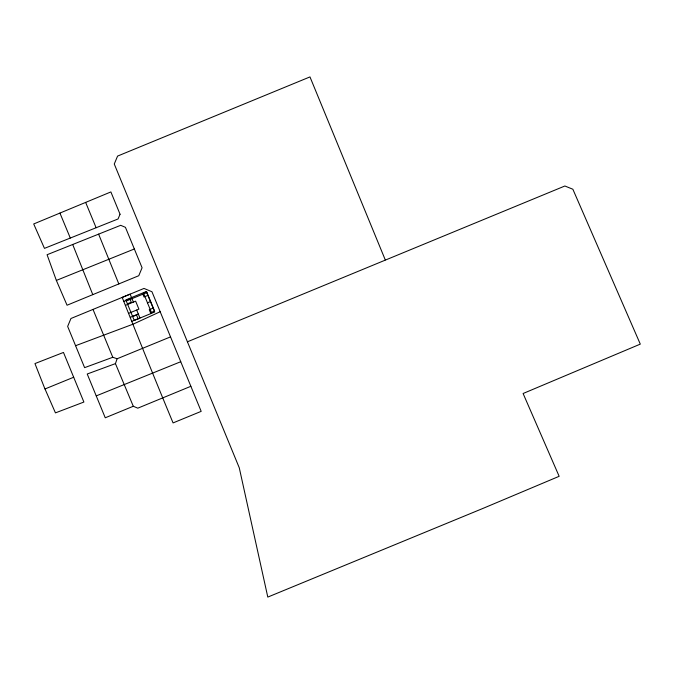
<?xml version="1.0" encoding="UTF-8"?>
<svg xmlns="http://www.w3.org/2000/svg" width="674" height="674" viewBox="0 0 674 674"><rect width="100%" height="100%" fill="white"/><g stroke="black" fill="none" stroke-linecap="round" stroke-linejoin="round"><path stroke-width="1.01" d="M190.86 386.295L137.799 408.174L133.292 406.262L115.439 363.606L117.124 358.762L170.53 336.882M160.176 311.733L133.166 324.135L75.581 345.703L67.653 326.418L70.955 318.49L144.009 288.43L151.953 291.749L201.181 411.359L173.075 422.918C155.728 381.223 138.878 339.351 122.179 297.403L130.133 294.134L133.401 302.087M187.414 341.802L564.879 185.999L572.858 189.234L640.3 344.119L523.1 393.506L559.15 476.307L482.828 508.466L267.797 597.088L239.278 467.823L114.268 164.018L117.571 156.09L309.973 76.912L385.275 259.911M118.826 283.923L67.055 305.229L56.355 280.426L47.079 254.73L120.68 225.318L125.431 227.332L142.079 267.772L138.777 275.717L118.826 283.923L98.615 234.139M123.814 301.379L131.767 298.11M126.265 301.008L146.738 292.592M127.411 303.806L131.287 302.213L130.141 299.416M147.892 295.389L144.017 296.981L142.863 294.184M125.448 305.356L135.626 301.168L138.903 309.13L128.717 313.309M147.463 302.82L150.647 301.505M130.352 317.294L138.305 314.017M132.652 316.536L136.519 314.943L138.119 318.827M153.124 308.119L149.249 309.711L150.85 313.595M131.986 321.271L139.948 317.993L136.67 310.04M133.292 406.262L105.254 417.787L87.224 374.011L115.439 363.623M44.998 388.965L73.677 377.246L83.888 402.049L55.445 412.884L44.45 387.71L34.955 363.572L63.474 352.443L73.677 377.246M180.742 361.719L96.239 395.891M134.353 248.984L56.355 280.426M117.124 358.762L112.785 357.279L84.612 367.65L75.581 345.703M59.927 213.068L70.298 238.048M85.649 202.411L96.121 227.728M112.785 357.279L93.004 309.408M72.691 244.494L92.785 294.639M120.048 214.239L118.051 218.974L44.467 248.369L33.7 223.962L110.881 191.93L120.048 214.239M146.292 291.505L125.819 299.922L134.244 320.42L154.725 312.003L146.292 291.505M146.721 291.96L143.537 293.274L151.389 312.357L154.573 311.051L146.721 291.96"/></g></svg>
